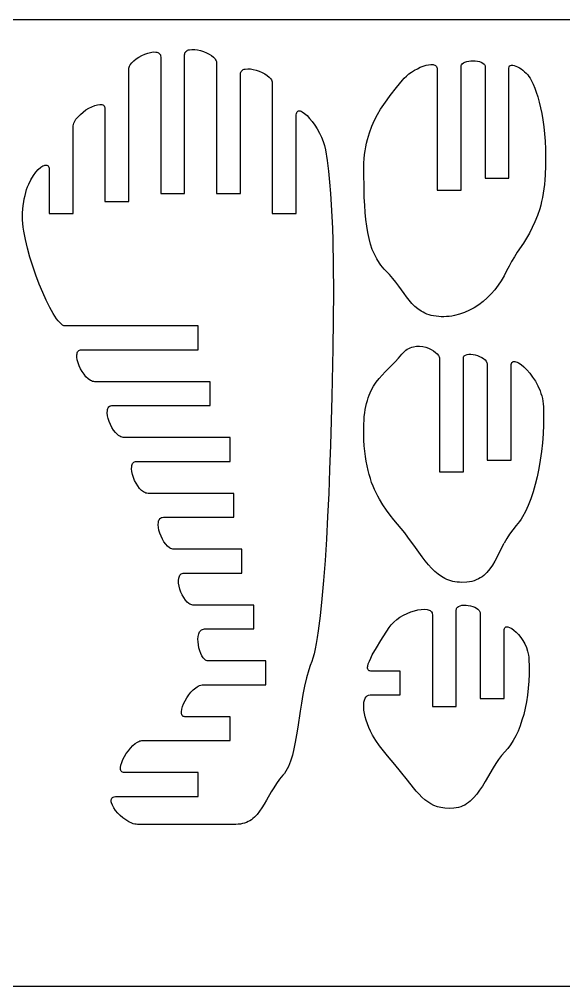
# Model space of a CAD drawing. Extents: x -1907 to 1907, y -3764 to 3764.
# Drawn here: x -975 to -154, y -2247 to -789 of the extents above; entities that cross this region are included whole.
import ezdxf

# ---------------------------------------------------------------- set-up
doc = ezdxf.new("R2010")
doc.units = 0
doc.header["$MEASUREMENT"] = 0
doc.layers.get('0').update_dxf_attribs({"linetype": 'CONTINUOUS'})

msp = doc.modelspace()

# ---------------------------------------------------------------- linework, layer by layer
for p, q in [((-1907, -788.9), (1907, -788.9)), ((-794.6, -846), (-790.2, -843.6)), ((-790.2, -843.6), (-785.7, -841.5)), ((-785.7, -841.5), (-781.3, -839.9)), ((-781.3, -839.9), (-776.9, -838.7)), ((-776.9, -838.7), (-772.9, -838.1)), ((-772.9, -838.1), (-769.2, -838.2)), ((-769.2, -838.2), (-767.6, -838.4)), ((-767.6, -838.4), (-766.1, -838.9)), ((-766.1, -838.9), (-764.9, -839.5)), ((-764.9, -839.5), (-763.8, -840.3)), ((-763.8, -840.3), (-762.9, -841.4)), ((-762.9, -841.4), (-762.2, -842.6)), ((-762.2, -842.6), (-761.8, -844.1)), ((-761.8, -844.1), (-761.7, -845.7)), ((-725.7, -842.6), (-725.5, -840.9)), ((-725.7, -1051.5), (-725.7, -842.6)), ((-725.5, -840.9), (-725.1, -839.5)), ((-725.1, -839.5), (-724.5, -838.2)), ((-724.5, -838.2), (-723.6, -837.2)), ((-723.6, -837.2), (-722.5, -836.3)), ((-722.5, -836.3), (-721.2, -835.5)), ((-721.2, -835.5), (-719.8, -835)), ((-719.8, -835), (-718.1, -834.6)), ((-718.1, -834.6), (-714.5, -834.2)), ((-714.5, -834.2), (-710.4, -834.3)), ((-710.4, -834.3), (-706.1, -835)), ((-706.1, -835), (-701.6, -836)), ((-701.6, -836), (-697.1, -837.5)), ((-697.1, -837.5), (-692.8, -839.3)), ((-692.8, -839.3), (-688.7, -841.3)), ((-688.7, -841.3), (-685.1, -843.6)), ((-685.1, -843.6), (-682, -846)), ((-809.2, -860.9), (-808.6, -859.3)), ((-808.6, -859.3), (-807.7, -857.7)), ((-807.7, -857.7), (-805.4, -854.6)), ((-805.4, -854.6), (-802.3, -851.5)), ((-802.3, -851.5), (-798.6, -848.6)), ((-798.6, -848.6), (-794.6, -846)), ((-761.7, -845.7), (-761.7, -1051.5)), ((-682, -846), (-679.6, -848.6)), ((-679.6, -848.6), (-678.8, -849.9)), ((-678.8, -849.9), (-678.1, -851.2)), ((-678.1, -851.2), (-677.7, -852.5)), ((-677.7, -852.5), (-677.6, -853.8)), ((-677.6, -853.8), (-677.6, -1051.5)), ((-370, -861.2), (-365.6, -859.5)), ((-365.6, -859.5), (-361.4, -858.2)), ((-361.4, -858.2), (-357.5, -857.4)), ((-357.5, -857.4), (-353.9, -857)), ((-353.9, -857), (-350.7, -857.2)), ((-350.7, -857.2), (-349.4, -857.5)), ((-349.4, -857.5), (-348.1, -857.9)), ((-348.1, -857.9), (-347, -858.5)), ((-347, -858.5), (-346.1, -859.3)), ((-346.1, -859.3), (-345.4, -860.2)), ((-308.4, -859.2), (-308.3, -858.3)), ((-308.4, -1046.4), (-308.4, -859.2)), ((-308.3, -858.3), (-308, -857.4)), ((-308, -857.4), (-306.8, -855.7)), ((-306.8, -855.7), (-305.1, -854.4)), ((-305.1, -854.4), (-302.8, -853.2)), ((-302.8, -853.2), (-300, -852.3)), ((-300, -852.3), (-297, -851.7)), ((-297, -851.7), (-293.7, -851.3)), ((-293.7, -851.3), (-290.4, -851.2)), ((-290.4, -851.2), (-287, -851.4)), ((-287, -851.4), (-283.7, -851.8)), ((-283.7, -851.8), (-280.7, -852.5)), ((-280.7, -852.5), (-278, -853.5)), ((-278, -853.5), (-275.7, -854.8)), ((-275.7, -854.8), (-273.9, -856.3)), ((-273.9, -856.3), (-273.2, -857.2)), ((-273.2, -857.2), (-272.7, -858.2)), ((-272.7, -858.2), (-272.4, -859.2)), ((-272.4, -859.2), (-272.3, -860.3)), ((-236, -860.6), (-235.2, -859.2)), ((-235.2, -859.2), (-234, -858.3)), ((-234, -858.3), (-232.4, -857.9)), ((-232.4, -857.9), (-230.4, -858)), ((-230.4, -858), (-228.2, -858.4)), ((-228.2, -858.4), (-225.8, -859.3)), ((-225.8, -859.3), (-223.2, -860.5)), ((-809.8, -863.9), (-809.7, -862.4)), ((-809.8, -1063.6), (-809.8, -863.9)), ((-809.7, -862.4), (-809.2, -860.9)), ((-641.5, -871.6), (-641.4, -870)), ((-641.5, -1051.5), (-641.5, -871.6)), ((-641.4, -870), (-641, -868.6)), ((-641, -868.6), (-640.3, -867.3)), ((-640.3, -867.3), (-639.4, -866.3)), ((-639.4, -866.3), (-638.4, -865.4)), ((-638.4, -865.4), (-637.1, -864.7)), ((-637.1, -864.7), (-635.6, -864.2)), ((-635.6, -864.2), (-634, -863.8)), ((-634, -863.8), (-630.4, -863.5)), ((-630.4, -863.5), (-626.3, -863.7)), ((-626.3, -863.7), (-622, -864.3)), ((-622, -864.3), (-617.5, -865.5)), ((-617.5, -865.5), (-613, -867)), ((-613, -867), (-608.6, -868.9)), ((-608.6, -868.9), (-604.6, -871)), ((-604.6, -871), (-600.9, -873.4)), ((-600.9, -873.4), (-597.9, -876)), ((-394.2, -877.5), (-390.9, -874.3)), ((-390.9, -874.3), (-387.1, -871.2)), ((-387.1, -871.2), (-383.1, -868.4)), ((-383.1, -868.4), (-378.8, -865.7)), ((-378.8, -865.7), (-374.4, -863.3)), ((-374.4, -863.3), (-370, -861.2)), ((-345.4, -860.2), (-344.9, -861.3)), ((-344.9, -861.3), (-344.6, -862.6)), ((-344.6, -862.6), (-344.4, -864.1)), ((-344.4, -864.1), (-344.4, -1046.4)), ((-272.3, -860.3), (-272.3, -1028.3)), ((-236.3, -862.6), (-236, -860.6)), ((-236.3, -1028.3), (-236.3, -862.6)), ((-223.2, -860.5), (-220.5, -862)), ((-220.5, -862), (-217.9, -863.7)), ((-217.9, -863.7), (-215.2, -865.7)), ((-215.2, -865.7), (-212.6, -867.8)), ((-212.6, -867.8), (-210.2, -870.1)), ((-210.2, -870.1), (-208, -872.4)), ((-208, -872.4), (-206.1, -874.8)), ((-597.9, -876), (-595.5, -878.8)), ((-595.5, -878.8), (-594.6, -880.2)), ((-594.6, -880.2), (-594, -881.7)), ((-594, -881.7), (-593.6, -883.1)), ((-593.6, -883.1), (-593.4, -884.6)), ((-593.4, -884.6), (-593.4, -1081.6)), ((-405.7, -891.6), (-397.1, -880.8)), ((-397.1, -880.8), (-394.2, -877.5)), ((-206.1, -874.8), (-204.5, -877.3)), ((-204.5, -877.3), (-202.2, -881.6)), ((-202.2, -881.6), (-199.8, -886.6)), ((-199.8, -886.6), (-197.4, -892.4)), ((-420.2, -910.1), (-415.3, -903.6)), ((-415.3, -903.6), (-405.7, -891.6)), ((-197.4, -892.4), (-195.1, -898.8)), ((-195.1, -898.8), (-192.9, -905.9)), ((-861.1, -918.7), (-857, -917.5)), ((-857, -917.5), (-853.4, -917.1)), ((-853.4, -917.1), (-851.7, -917.1)), ((-851.7, -917.1), (-850.3, -917.3)), ((-850.3, -917.3), (-849, -917.8)), ((-849, -917.8), (-847.9, -918.4)), ((-429.9, -924.5), (-425.1, -917.1)), ((-425.1, -917.1), (-420.2, -910.1)), ((-192.9, -905.9), (-190.8, -913.6)), ((-190.8, -913.6), (-188.7, -922)), ((-886.4, -935.7), (-882.8, -932.1)), ((-882.8, -932.1), (-878.7, -928.6)), ((-878.7, -928.6), (-874.4, -925.5)), ((-874.4, -925.5), (-869.9, -922.8)), ((-869.9, -922.8), (-865.4, -920.5)), ((-865.4, -920.5), (-861.1, -918.7)), ((-847.9, -918.4), (-847, -919.3)), ((-847, -919.3), (-846.4, -920.5)), ((-846.4, -920.5), (-846, -921.8)), ((-846, -921.8), (-845.8, -923.4)), ((-845.8, -923.4), (-845.8, -1063.6)), ((-557.4, -935.2), (-557.3, -932.8)), ((-557.3, -932.8), (-556.9, -930.9)), ((-556.9, -930.9), (-556.4, -929.3)), ((-556.4, -929.3), (-555.7, -928.2)), ((-555.7, -928.2), (-554.8, -927.4)), ((-554.8, -927.4), (-553.7, -926.9)), ((-553.7, -926.9), (-552.5, -926.8)), ((-552.5, -926.8), (-551.1, -927)), ((-551.1, -927), (-549.7, -927.5)), ((-549.7, -927.5), (-548.1, -928.3)), ((-548.1, -928.3), (-544.6, -930.6)), ((-544.6, -930.6), (-540.9, -934)), ((-438.9, -941), (-434.5, -932.5)), ((-434.5, -932.5), (-429.9, -924.5)), ((-188.7, -922), (-186.9, -931)), ((-186.9, -931), (-185.2, -940.5)), ((-893.8, -949.2), (-893.4, -947.3)), ((-893.4, -947.3), (-892.7, -945.3)), ((-892.7, -945.3), (-891.9, -943.4)), ((-891.9, -943.4), (-889.5, -939.5)), ((-889.5, -939.5), (-886.4, -935.7)), ((-557.4, -1081.6), (-557.4, -935.2)), ((-540.9, -934), (-537.1, -938.1)), ((-537.1, -938.1), (-533.1, -942.9)), ((-533.1, -942.9), (-529.2, -948.3)), ((-442.9, -950), (-438.9, -941)), ((-185.2, -940.5), (-183.8, -950.7)), ((-893.9, -951.1), (-893.8, -949.2)), ((-893.9, -1081.6), (-893.9, -951.1)), ((-529.2, -948.3), (-525.5, -954.1)), ((-525.5, -954.1), (-522.1, -960.3)), ((-522.1, -960.3), (-519, -966.6)), ((-448.2, -964.8), (-446.5, -959.7)), ((-446.5, -959.7), (-442.9, -950)), ((-183.8, -950.7), (-182.6, -961.4)), ((-182.6, -961.4), (-181.7, -972.7)), ((-519, -966.6), (-516.4, -973)), ((-516.4, -973), (-514.4, -979.2)), ((-452.2, -981), (-451, -975.4)), ((-451, -975.4), (-449.6, -970)), ((-449.6, -970), (-448.2, -964.8)), ((-181.7, -972.7), (-181.1, -984.5)), ((-514.4, -979.2), (-513.1, -985.3)), ((-513.1, -985.3), (-510.7, -1001.4)), ((-454, -992.8), (-453.2, -986.8)), ((-453.2, -986.8), (-452.2, -981)), ((-181.1, -984.5), (-180.9, -996.9)), ((-510.7, -1001.4), (-508.7, -1017.7)), ((-455.4, -1011.8), (-455.1, -1005.3)), ((-455.1, -1005.3), (-454.7, -998.9)), ((-454.7, -998.9), (-454, -992.8)), ((-180.9, -996.9), (-181, -1009.7)), ((-953.8, -1024.4), (-950.1, -1019.2)), ((-950.1, -1019.2), (-946.3, -1015)), ((-946.3, -1015), (-942.7, -1011.8)), ((-942.7, -1011.8), (-941, -1010.6)), ((-941, -1010.6), (-939.3, -1009.7)), ((-939.3, -1009.7), (-937.7, -1009)), ((-937.7, -1009), (-936.3, -1008.6)), ((-936.3, -1008.6), (-934.9, -1008.4)), ((-934.9, -1008.4), (-933.7, -1008.6)), ((-933.7, -1008.6), (-932.6, -1009)), ((-932.6, -1009), (-931.7, -1009.6)), ((-931.7, -1009.6), (-931, -1010.6)), ((-931, -1010.6), (-930.4, -1011.8)), ((-930.4, -1011.8), (-930.1, -1013.3)), ((-930.1, -1013.3), (-930, -1015.1)), ((-930, -1015.1), (-930, -1081.6)), ((-508.7, -1017.7), (-507, -1034.2)), ((-455.4, -1018.6), (-455.4, -1011.8)), ((-454.9, -1044.9), (-455.4, -1018.6)), ((-181, -1009.7), (-181.5, -1023)), ((-960.8, -1037.5), (-957.4, -1030.5)), ((-957.4, -1030.5), (-953.8, -1024.4)), ((-507, -1034.2), (-505.5, -1051.1)), ((-272.3, -1028.3), (-236.3, -1028.3)), ((-182, -1030.5), (-182.7, -1037.6)), ((-181.5, -1023), (-182, -1030.5)), ((-965.2, -1049.8), (-963.9, -1045.5)), ((-963.9, -1045.5), (-962.4, -1041.4)), ((-962.4, -1041.4), (-960.8, -1037.5)), ((-454.5, -1057.2), (-454.9, -1044.9)), ((-344.4, -1046.4), (-308.4, -1046.4)), ((-183.6, -1044.4), (-184.6, -1051)), ((-182.7, -1037.6), (-183.6, -1044.4)), ((-968.4, -1064.1), (-967.5, -1059.2)), ((-967.5, -1059.2), (-966.4, -1054.4)), ((-966.4, -1054.4), (-965.2, -1049.8)), ((-845.8, -1063.6), (-809.8, -1063.6)), ((-761.7, -1051.5), (-725.7, -1051.5)), ((-677.6, -1051.5), (-641.5, -1051.5)), ((-505.5, -1051.1), (-504.3, -1068.3)), ((-453.9, -1068.9), (-454.5, -1057.2)), ((-187, -1063.2), (-188.4, -1068.9)), ((-185.7, -1057.2), (-187, -1063.2)), ((-184.6, -1051), (-185.7, -1057.2)), ((-970, -1080.4), (-969.7, -1074.7)), ((-969.7, -1074.7), (-969.1, -1069.3)), ((-969.1, -1069.3), (-968.4, -1064.1)), ((-504.3, -1068.3), (-503.3, -1085.9)), ((-453.1, -1080), (-453.9, -1068.9)), ((-189.9, -1074.4), (-193.3, -1084.6)), ((-188.4, -1068.9), (-189.9, -1074.4)), ((-970.1, -1086.2), (-970, -1080.4)), ((-970, -1091.2), (-970.1, -1086.2)), ((-969.6, -1096.5), (-970, -1091.2)), ((-930, -1081.6), (-893.9, -1081.6)), ((-593.4, -1081.6), (-557.4, -1081.6)), ((-503.3, -1085.9), (-502.5, -1103.8)), ((-452.1, -1090.6), (-453.1, -1080)), ((-450.8, -1100.6), (-452.1, -1090.6)), ((-193.3, -1084.6), (-197.1, -1094.1)), ((-969, -1102.1), (-969.6, -1096.5)), ((-968.1, -1108), (-969, -1102.1)), ((-502.5, -1103.8), (-501.9, -1122.1)), ((-449.3, -1110.1), (-450.8, -1100.6)), ((-201.2, -1102.8), (-205.5, -1111)), ((-197.1, -1094.1), (-201.2, -1102.8)), ((-965.8, -1120.5), (-968.1, -1108)), ((-962.7, -1133.6), (-965.8, -1120.5)), ((-501.9, -1122.1), (-501.3, -1159.9)), ((-447.4, -1119.1), (-449.3, -1110.1)), ((-445.1, -1127.5), (-447.4, -1119.1)), ((-210, -1118.7), (-214.5, -1126)), ((-205.5, -1111), (-210, -1118.7)), ((-958.9, -1147.2), (-962.7, -1133.6)), ((-442.4, -1135.5), (-445.1, -1127.5)), ((-439.3, -1142.9), (-442.4, -1135.5)), ((-214.5, -1126), (-223.7, -1139.9)), ((-954.7, -1160.9), (-958.9, -1147.2)), ((-435.7, -1149.9), (-439.3, -1142.9)), ((-431.6, -1156.3), (-435.7, -1149.9)), ((-228.1, -1146.7), (-232.3, -1153.6)), ((-223.7, -1139.9), (-228.1, -1146.7)), ((-950, -1174.5), (-954.7, -1160.9)), ((-501.3, -1159.9), (-501.2, -1199.5)), ((-429.4, -1159.4), (-431.6, -1156.3)), ((-427, -1162.4), (-429.4, -1159.4)), ((-424.5, -1165.2), (-427, -1162.4)), ((-421.8, -1167.9), (-424.5, -1165.2)), ((-236.2, -1160.6), (-239.8, -1167.9)), ((-232.3, -1153.6), (-236.2, -1160.6)), ((-944.9, -1187.8), (-950, -1174.5)), ((-416.3, -1173.6), (-421.8, -1167.9)), ((-411.3, -1179.4), (-416.3, -1173.6)), ((-406.7, -1185.1), (-411.3, -1179.4)), ((-243.6, -1175.4), (-247.8, -1182.7)), ((-239.8, -1167.9), (-243.6, -1175.4)), ((-939.7, -1200.5), (-944.9, -1187.8)), ((-402.4, -1190.9), (-406.7, -1185.1)), ((-394.5, -1202), (-402.4, -1190.9)), ((-252.5, -1189.7), (-257.6, -1196.3)), ((-247.8, -1182.7), (-252.5, -1189.7)), ((-934.4, -1212.3), (-939.7, -1200.5)), ((-501.2, -1199.5), (-501.5, -1241.1)), ((-390.6, -1207.3), (-394.5, -1202)), ((-386.7, -1212.3), (-390.6, -1207.3)), ((-269, -1208.5), (-275.3, -1214)), ((-263.1, -1202.6), (-269, -1208.5)), ((-257.6, -1196.3), (-263.1, -1202.6)), ((-929, -1223), (-934.4, -1212.3)), ((-923.8, -1232.3), (-929, -1223)), ((-382.6, -1217), (-386.7, -1212.3)), ((-378.3, -1221.4), (-382.6, -1217)), ((-373.7, -1225.3), (-378.3, -1221.4)), ((-288.7, -1223.4), (-295.8, -1227.3)), ((-281.9, -1218.9), (-288.7, -1223.4)), ((-275.3, -1214), (-281.9, -1218.9)), ((-921.3, -1236.4), (-923.8, -1232.3)), ((-918.8, -1240), (-921.3, -1236.4)), ((-368.7, -1228.8), (-373.7, -1225.3)), ((-365.9, -1230.3), (-368.7, -1228.8)), ((-363.1, -1231.7), (-365.9, -1230.3)), ((-360.1, -1233), (-363.1, -1231.7)), ((-356.9, -1234.1), (-360.1, -1233)), ((-353.5, -1235), (-356.9, -1234.1)), ((-350, -1235.8), (-353.5, -1235)), ((-346.3, -1236.4), (-350, -1235.8)), ((-342.3, -1236.8), (-346.3, -1236.4)), ((-338.3, -1237.1), (-342.3, -1236.8)), ((-334.3, -1237.1), (-338.3, -1237.1)), ((-330.3, -1236.9), (-334.3, -1237.1)), ((-326.3, -1236.5), (-330.3, -1236.9)), ((-322.3, -1236), (-326.3, -1236.5)), ((-318.4, -1235.3), (-322.3, -1236)), ((-310.7, -1233.3), (-318.4, -1235.3)), ((-303.2, -1230.6), (-310.7, -1233.3)), ((-295.8, -1227.3), (-303.2, -1230.6)), ((-916.4, -1243.2), (-918.8, -1240)), ((-914.1, -1245.8), (-916.4, -1243.2)), ((-912, -1247.9), (-914.1, -1245.8)), ((-909.9, -1249.5), (-912, -1247.9)), ((-908, -1250.5), (-909.9, -1249.5)), ((-906.2, -1250.8), (-908, -1250.5)), ((-705.2, -1250.8), (-906.2, -1250.8)), ((-705.2, -1286.8), (-705.2, -1250.8)), ((-501.5, -1241.1), (-502.1, -1284.8)), ((-382.8, -1283), (-380.4, -1282.4)), ((-380.4, -1282.4), (-375.7, -1281.6)), ((-375.7, -1281.6), (-371, -1281.6)), ((-371, -1281.6), (-366.3, -1282.1)), ((-366.3, -1282.1), (-361.9, -1283.1)), ((-888.2, -1294.4), (-887.9, -1292.7)), ((-888.1, -1298), (-888.2, -1294.4)), ((-887.9, -1292.7), (-887.5, -1291.3)), ((-887.5, -1291.3), (-887, -1290)), ((-887, -1290), (-886.2, -1288.9)), ((-886.2, -1288.9), (-885.3, -1288)), ((-885.3, -1288), (-884.1, -1287.4)), ((-884.1, -1287.4), (-882.7, -1287)), ((-882.7, -1287), (-881.2, -1286.8)), ((-881.2, -1286.8), (-705.2, -1286.8)), ((-502.1, -1284.8), (-503.5, -1357)), ((-403.1, -1299.3), (-398.1, -1293.5)), ((-398.1, -1293.5), (-396.1, -1291.3)), ((-396.1, -1291.3), (-394, -1289.4)), ((-394, -1289.4), (-391.9, -1287.6)), ((-391.9, -1287.6), (-389.7, -1286.1)), ((-389.7, -1286.1), (-387.4, -1284.9)), ((-387.4, -1284.9), (-385.1, -1283.8)), ((-385.1, -1283.8), (-382.8, -1283)), ((-361.9, -1283.1), (-357.6, -1284.6)), ((-357.6, -1284.6), (-353.7, -1286.4)), ((-353.7, -1286.4), (-350.2, -1288.4)), ((-350.2, -1288.4), (-347.2, -1290.7)), ((-347.2, -1290.7), (-344.7, -1293)), ((-344.7, -1293), (-342.8, -1295.4)), ((-342.8, -1295.4), (-341.6, -1297.7)), ((-304.7, -1297.7), (-304.3, -1296.8)), ((-304.3, -1296.8), (-303.6, -1296)), ((-303.6, -1296), (-301.8, -1294.8)), ((-301.8, -1294.8), (-299.5, -1294)), ((-299.5, -1294), (-296.8, -1293.6)), ((-296.8, -1293.6), (-293.7, -1293.6)), ((-293.7, -1293.6), (-290.5, -1294)), ((-290.5, -1294), (-287.1, -1294.7)), ((-287.1, -1294.7), (-283.8, -1295.7)), ((-283.8, -1295.7), (-280.5, -1297)), ((-280.5, -1297), (-277.4, -1298.5)), ((-887.5, -1302.1), (-888.1, -1298)), ((-886.4, -1306.4), (-887.5, -1302.1)), ((-884.7, -1310.9), (-886.4, -1306.4)), ((-882.6, -1315.4), (-884.7, -1310.9)), ((-418.1, -1314.9), (-408.1, -1304.8)), ((-408.1, -1304.8), (-403.1, -1299.3)), ((-341.6, -1297.7), (-341.3, -1298.8)), ((-341.3, -1298.8), (-341.2, -1299.9)), ((-341.2, -1299.9), (-341.2, -1471)), ((-305.1, -1299.8), (-305, -1298.7)), ((-305.1, -1471), (-305.1, -1299.8)), ((-305, -1298.7), (-304.7, -1297.7)), ((-277.4, -1298.5), (-274.7, -1300.2)), ((-274.7, -1300.2), (-272.4, -1302.1)), ((-272.4, -1302.1), (-270.6, -1304.1)), ((-270.6, -1304.1), (-269.5, -1306.3)), ((-269.5, -1306.3), (-269.2, -1307.4)), ((-269.2, -1307.4), (-269.1, -1308.6)), ((-269.1, -1308.6), (-269.1, -1453)), ((-233, -1310.8), (-232.9, -1308.9)), ((-233, -1453), (-233, -1310.8)), ((-232.9, -1308.9), (-232.5, -1307.3)), ((-232.5, -1307.3), (-231.9, -1306.1)), ((-231.9, -1306.1), (-231, -1305.3)), ((-231, -1305.3), (-229.9, -1304.7)), ((-229.9, -1304.7), (-228.7, -1304.5)), ((-228.7, -1304.5), (-227.2, -1304.5)), ((-227.2, -1304.5), (-225.7, -1304.9)), ((-225.7, -1304.9), (-223.9, -1305.5)), ((-223.9, -1305.5), (-222.1, -1306.4)), ((-222.1, -1306.4), (-218.1, -1309)), ((-218.1, -1309), (-213.8, -1312.5)), ((-880.2, -1319.7), (-882.6, -1315.4)), ((-877.4, -1323.8), (-880.2, -1319.7)), ((-874.4, -1327.4), (-877.4, -1323.8)), ((-432.2, -1330.2), (-427.7, -1324.9)), ((-427.7, -1324.9), (-423, -1319.9)), ((-423, -1319.9), (-418.1, -1314.9)), ((-213.8, -1312.5), (-209.3, -1316.9)), ((-209.3, -1316.9), (-204.8, -1322)), ((-204.8, -1322), (-200.5, -1327.9)), ((-871.2, -1330.5), (-874.4, -1327.4)), ((-867.8, -1332.9), (-871.2, -1330.5)), ((-866.1, -1333.7), (-867.8, -1332.9)), ((-864.4, -1334.4), (-866.1, -1333.7)), ((-862.6, -1334.8), (-864.4, -1334.4)), ((-860.9, -1334.9), (-862.6, -1334.8)), ((-687.2, -1334.9), (-860.9, -1334.9)), ((-687.2, -1371), (-687.2, -1334.9)), ((-440.4, -1341.7), (-436.4, -1335.7)), ((-436.4, -1335.7), (-432.2, -1330.2)), ((-200.5, -1327.9), (-196.4, -1334.3)), ((-196.4, -1334.3), (-192.6, -1341.3)), ((-448.6, -1359.2), (-447.2, -1355.3)), ((-447.2, -1355.3), (-444, -1348.2)), ((-444, -1348.2), (-440.4, -1341.7)), ((-192.6, -1341.3), (-189.4, -1348.7)), ((-189.4, -1348.7), (-188.1, -1352.5)), ((-188.1, -1352.5), (-186.9, -1356.4)), ((-503.5, -1357), (-505.5, -1430.7)), ((-452.1, -1372.1), (-451.1, -1367.6)), ((-451.1, -1367.6), (-449.9, -1363.3)), ((-449.9, -1363.3), (-448.6, -1359.2)), ((-186.9, -1356.4), (-185.9, -1360.4)), ((-185.9, -1360.4), (-185.1, -1364.5)), ((-185.1, -1364.5), (-184.6, -1368.5)), ((-184.6, -1368.5), (-184.3, -1372.7)), ((-842.2, -1382.1), (-842.1, -1378.5)), ((-841.8, -1386.2), (-842.2, -1382.1)), ((-842.1, -1378.5), (-841.9, -1376.9)), ((-841.9, -1376.9), (-841.5, -1375.4)), ((-841.5, -1375.4), (-840.9, -1374.1)), ((-840.9, -1374.1), (-840.1, -1373)), ((-840.1, -1373), (-839.2, -1372.2)), ((-839.2, -1372.2), (-838.1, -1371.5)), ((-838.1, -1371.5), (-836.8, -1371.1)), ((-836.8, -1371.1), (-835.4, -1371)), ((-835.4, -1371), (-687.2, -1371)), ((-454.5, -1387.3), (-453.8, -1381.9)), ((-453.8, -1381.9), (-453.1, -1376.9)), ((-453.1, -1376.9), (-452.1, -1372.1)), ((-184.3, -1372.7), (-184, -1386.2)), ((-840.8, -1390.5), (-841.8, -1386.2)), ((-839.3, -1395), (-840.8, -1390.5)), ((-837.5, -1399.5), (-839.3, -1395)), ((-455.4, -1405.1), (-455.2, -1398.8)), ((-455.2, -1398.8), (-454.9, -1392.9)), ((-454.9, -1392.9), (-454.5, -1387.3)), ((-184, -1386.2), (-184.2, -1399.9)), ((-835.2, -1403.8), (-837.5, -1399.5)), ((-832.7, -1407.9), (-835.2, -1403.8)), ((-829.8, -1411.5), (-832.7, -1407.9)), ((-826.7, -1414.6), (-829.8, -1411.5)), ((-455.4, -1414.4), (-455.4, -1405.1)), ((-184.8, -1413.4), (-185.8, -1426.9)), ((-184.2, -1399.9), (-184.8, -1413.4)), ((-825.1, -1415.9), (-826.7, -1414.6)), ((-823.4, -1417), (-825.1, -1415.9)), ((-821.7, -1417.9), (-823.4, -1417)), ((-819.9, -1418.5), (-821.7, -1417.9)), ((-818.2, -1418.9), (-819.9, -1418.5)), ((-816.4, -1419.1), (-818.2, -1418.9)), ((-657.1, -1419.1), (-816.4, -1419.1)), ((-657.1, -1455.1), (-657.1, -1419.1)), ((-455.1, -1423.2), (-455.4, -1414.4)), ((-454.6, -1431.7), (-455.1, -1423.2)), ((-185.8, -1426.9), (-187.2, -1440.2)), ((-505.5, -1430.7), (-506.8, -1467.3)), ((-453.8, -1439.8), (-454.6, -1431.7)), ((-452.9, -1447.5), (-453.8, -1439.8)), ((-187.2, -1440.2), (-189, -1453.2)), ((-804.1, -1458.3), (-803.3, -1457.2)), ((-803.3, -1457.2), (-802.3, -1456.3)), ((-802.3, -1456.3), (-801.1, -1455.7)), ((-801.1, -1455.7), (-799.8, -1455.3)), ((-799.8, -1455.3), (-798.2, -1455.1)), ((-798.2, -1455.1), (-657.1, -1455.1)), ((-451.8, -1454.9), (-452.9, -1447.5)), ((-450.4, -1461.9), (-451.8, -1454.9)), ((-269.1, -1453), (-233, -1453)), ((-189, -1453.2), (-191.2, -1465.8)), ((-805.6, -1466.3), (-805.4, -1462.6)), ((-805.2, -1470.3), (-805.6, -1466.3)), ((-805.4, -1462.6), (-805.1, -1461)), ((-804.2, -1474.7), (-805.2, -1470.3)), ((-805.1, -1461), (-804.7, -1459.6)), ((-804.7, -1459.6), (-804.1, -1458.3)), ((-506.8, -1467.3), (-508.2, -1503.3)), ((-448.9, -1468.6), (-450.4, -1461.9)), ((-447.2, -1474.9), (-448.9, -1468.6)), ((-341.2, -1471), (-305.1, -1471)), ((-191.2, -1465.8), (-193.7, -1478.1)), ((-802.8, -1479.2), (-804.2, -1474.7)), ((-801, -1483.6), (-802.8, -1479.2)), ((-798.8, -1488), (-801, -1483.6)), ((-445.4, -1481), (-447.2, -1474.9)), ((-443.4, -1486.8), (-445.4, -1481)), ((-193.7, -1478.1), (-196.6, -1489.8)), ((-796.3, -1492), (-798.8, -1488)), ((-793.6, -1495.7), (-796.3, -1492)), ((-790.6, -1498.8), (-793.6, -1495.7)), ((-789, -1500), (-790.6, -1498.8)), ((-787.4, -1501.1), (-789, -1500)), ((-785.8, -1502), (-787.4, -1501.1)), ((-441.3, -1492.3), (-443.4, -1486.8)), ((-439.1, -1497.6), (-441.3, -1492.3)), ((-436.8, -1502.6), (-439.1, -1497.6)), ((-199.8, -1501), (-203.4, -1511.5)), ((-196.6, -1489.8), (-199.8, -1501)), ((-784.1, -1502.7), (-785.8, -1502)), ((-782.5, -1503.1), (-784.1, -1502.7)), ((-780.8, -1503.2), (-782.5, -1503.1)), ((-651.1, -1503.2), (-780.8, -1503.2)), ((-651.1, -1539.3), (-651.1, -1503.2)), ((-508.2, -1503.3), (-509.9, -1538.3)), ((-434.3, -1507.4), (-436.8, -1502.6)), ((-431.8, -1512), (-434.3, -1507.4)), ((-426.6, -1520.6), (-431.8, -1512)), ((-203.4, -1511.5), (-207.2, -1521.3)), ((-421.1, -1528.6), (-426.6, -1520.6)), ((-415.5, -1536), (-421.1, -1528.6)), ((-211.4, -1530.3), (-215.8, -1538.5)), ((-207.2, -1521.3), (-211.4, -1530.3)), ((-764.9, -1545.1), (-764.4, -1543.7)), ((-764.4, -1543.7), (-763.7, -1542.4)), ((-763.7, -1542.4), (-762.9, -1541.3)), ((-762.9, -1541.3), (-761.9, -1540.4)), ((-761.9, -1540.4), (-760.7, -1539.8)), ((-760.7, -1539.8), (-759.3, -1539.4)), ((-759.3, -1539.4), (-757.7, -1539.3)), ((-757.7, -1539.3), (-651.1, -1539.3)), ((-509.9, -1538.3), (-511.7, -1572)), ((-409.8, -1543), (-415.5, -1536)), ((-398.8, -1556.2), (-409.8, -1543)), ((-218.1, -1542.2), (-220.5, -1545.6)), ((-215.8, -1538.5), (-218.1, -1542.2)), ((-765.5, -1550.4), (-765.2, -1546.8)), ((-765.1, -1554.5), (-765.5, -1550.4)), ((-765.2, -1546.8), (-764.9, -1545.1)), ((-764.3, -1558.8), (-765.1, -1554.5)), ((-763, -1563.3), (-764.3, -1558.8)), ((-393.5, -1562.6), (-398.8, -1556.2)), ((-230.6, -1558), (-235.2, -1564.6)), ((-225.4, -1551.8), (-230.6, -1558)), ((-222.9, -1548.8), (-225.4, -1551.8)), ((-220.5, -1545.6), (-222.9, -1548.8)), ((-761.2, -1567.8), (-763, -1563.3)), ((-759.2, -1572.1), (-761.2, -1567.8)), ((-756.8, -1576.2), (-759.2, -1572.1)), ((-511.7, -1572), (-513.7, -1604.2)), ((-388.6, -1569.1), (-393.5, -1562.6)), ((-377.5, -1584.8), (-388.6, -1569.1)), ((-239.4, -1571.3), (-243.3, -1578.2)), ((-235.2, -1564.6), (-239.4, -1571.3)), ((-754.1, -1579.8), (-756.8, -1576.2)), ((-751.2, -1582.9), (-754.1, -1579.8)), ((-748.2, -1585.3), (-751.2, -1582.9)), ((-746.7, -1586.1), (-748.2, -1585.3)), ((-745.1, -1586.8), (-746.7, -1586.1)), ((-743.5, -1587.2), (-745.1, -1586.8)), ((-741.9, -1587.3), (-743.5, -1587.2)), ((-639.1, -1587.3), (-741.9, -1587.3)), ((-639.1, -1623.4), (-639.1, -1587.3)), ((-367.4, -1598.8), (-377.5, -1584.8)), ((-253.9, -1598.7), (-243.3, -1578.2)), ((-362.5, -1605.1), (-367.4, -1598.8)), ((-253.9, -1598.7), (-257.5, -1605.2)), ((-513.7, -1604.2), (-515.9, -1634.4)), ((-357.8, -1610.9), (-362.5, -1605.1)), ((-353, -1616.1), (-357.8, -1610.9)), ((-348.2, -1620.9), (-353, -1616.1)), ((-265.1, -1617), (-269.4, -1622.2)), ((-261.2, -1611.3), (-265.1, -1617)), ((-257.5, -1605.2), (-261.2, -1611.3)), ((-734.8, -1634.5), (-734.4, -1630.9)), ((-734.4, -1630.9), (-734, -1629.3)), ((-734, -1629.3), (-733.4, -1627.8)), ((-733.4, -1627.8), (-732.7, -1626.5)), ((-732.7, -1626.5), (-731.8, -1625.5)), ((-731.8, -1625.5), (-730.7, -1624.6)), ((-730.7, -1624.6), (-729.4, -1623.9)), ((-729.4, -1623.9), (-728, -1623.5)), ((-728, -1623.5), (-726.3, -1623.4)), ((-726.3, -1623.4), (-639.1, -1623.4)), ((-343.3, -1625.1), (-348.2, -1620.9)), ((-338.2, -1628.7), (-343.3, -1625.1)), ((-332.8, -1631.7), (-338.2, -1628.7)), ((-330, -1632.9), (-332.8, -1631.7)), ((-282.4, -1632.2), (-285.5, -1633.7)), ((-279.5, -1630.6), (-282.4, -1632.2)), ((-276.8, -1628.8), (-279.5, -1630.6)), ((-274.2, -1626.8), (-276.8, -1628.8)), ((-271.8, -1624.6), (-274.2, -1626.8)), ((-269.4, -1622.2), (-271.8, -1624.6)), ((-734.6, -1638.6), (-734.8, -1634.5)), ((-733.8, -1642.9), (-734.6, -1638.6)), ((-732.7, -1647.4), (-733.8, -1642.9)), ((-515.9, -1634.4), (-518.4, -1662.3)), ((-327.1, -1634.1), (-330, -1632.9)), ((-324.1, -1635), (-327.1, -1634.1)), ((-321, -1635.8), (-324.1, -1635)), ((-317.8, -1636.4), (-321, -1635.8)), ((-314.4, -1636.9), (-317.8, -1636.4)), ((-311, -1637.2), (-314.4, -1636.9)), ((-307.4, -1637.3), (-311, -1637.2)), ((-299.7, -1637), (-307.4, -1637.3)), ((-295.8, -1636.5), (-299.7, -1637)), ((-292.2, -1635.8), (-295.8, -1636.5)), ((-288.7, -1634.9), (-292.2, -1635.8)), ((-285.5, -1633.7), (-288.7, -1634.9)), ((-731.1, -1651.9), (-732.7, -1647.4)), ((-729.2, -1656.3), (-731.1, -1651.9)), ((-727, -1660.3), (-729.2, -1656.3)), ((-724.5, -1664), (-727, -1660.3)), ((-721.9, -1667), (-724.5, -1664)), ((-719.1, -1669.4), (-721.9, -1667)), ((-717.7, -1670.3), (-719.1, -1669.4)), ((-716.2, -1670.9), (-717.7, -1670.3)), ((-714.8, -1671.3), (-716.2, -1670.9)), ((-713.3, -1671.5), (-714.8, -1671.3)), ((-621.1, -1671.5), (-713.3, -1671.5)), ((-621.1, -1707.5), (-621.1, -1671.5)), ((-518.4, -1662.3), (-521, -1687.7)), ((-315.3, -1676.6), (-314.8, -1675.6)), ((-314.8, -1675.6), (-314.1, -1674.8)), ((-314.1, -1674.8), (-312.4, -1673.5)), ((-312.4, -1673.5), (-310.1, -1672.5)), ((-310.1, -1672.5), (-307.3, -1671.9)), ((-307.3, -1671.9), (-304.3, -1671.6)), ((-304.3, -1671.6), (-301, -1671.6)), ((-301, -1671.6), (-297.7, -1672)), ((-297.7, -1672), (-294.3, -1672.7)), ((-294.3, -1672.7), (-291, -1673.6)), ((-291, -1673.6), (-288, -1674.8)), ((-288, -1674.8), (-285.3, -1676.2)), ((-285.3, -1676.2), (-283, -1677.8)), ((-521, -1687.7), (-523.9, -1710.1)), ((-405.6, -1693.4), (-400.7, -1689.9)), ((-400.7, -1689.9), (-395.4, -1686.9)), ((-395.4, -1686.9), (-389.9, -1684.2)), ((-389.9, -1684.2), (-384.4, -1681.9)), ((-384.4, -1681.9), (-378.9, -1680.1)), ((-378.9, -1680.1), (-373.6, -1678.8)), ((-373.6, -1678.8), (-368.5, -1678)), ((-368.5, -1678), (-363.9, -1677.7)), ((-363.9, -1677.7), (-359.9, -1678)), ((-359.9, -1678), (-358.1, -1678.5)), ((-358.1, -1678.5), (-356.5, -1679)), ((-356.5, -1679), (-355.1, -1679.7)), ((-355.1, -1679.7), (-354, -1680.6)), ((-354, -1680.6), (-353, -1681.7)), ((-353, -1681.7), (-352.3, -1683)), ((-352.3, -1683), (-351.9, -1684.4)), ((-351.9, -1684.4), (-351.8, -1686)), ((-351.8, -1686), (-351.8, -1824.5)), ((-315.7, -1678.7), (-315.6, -1677.6)), ((-315.7, -1824.5), (-315.7, -1678.7)), ((-315.6, -1677.6), (-315.3, -1676.6)), ((-283, -1677.8), (-281.2, -1679.7)), ((-281.2, -1679.7), (-280, -1681.7)), ((-280, -1681.7), (-279.7, -1682.8)), ((-279.7, -1682.8), (-279.6, -1683.9)), ((-279.6, -1683.9), (-279.6, -1812.5)), ((-417.1, -1705.5), (-415.6, -1703.3)), ((-415.6, -1703.3), (-413.9, -1701.2)), ((-413.9, -1701.2), (-410.1, -1697.1)), ((-410.1, -1697.1), (-405.6, -1693.4)), ((-242.7, -1706), (-242, -1705.1)), ((-242, -1705.1), (-241.2, -1704.5)), ((-241.2, -1704.5), (-240.2, -1704.2)), ((-240.2, -1704.2), (-239.1, -1704.1)), ((-239.1, -1704.1), (-237.9, -1704.2)), ((-237.9, -1704.2), (-235.2, -1705.1)), ((-235.2, -1705.1), (-232.1, -1706.8)), ((-705.5, -1722.7), (-705.2, -1718.7)), ((-705.2, -1718.7), (-704.4, -1715)), ((-704.4, -1715), (-703.8, -1713.4)), ((-703.8, -1713.4), (-703.1, -1712)), ((-703.1, -1712), (-702.2, -1710.7)), ((-702.2, -1710.7), (-701.2, -1709.6)), ((-701.2, -1709.6), (-700, -1708.7)), ((-700, -1708.7), (-698.7, -1708.1)), ((-698.7, -1708.1), (-697.2, -1707.7)), ((-697.2, -1707.7), (-695.6, -1707.5)), ((-695.6, -1707.5), (-621.1, -1707.5)), ((-523.9, -1710.1), (-525.4, -1720.2)), ((-429.6, -1725.1), (-417.1, -1705.5)), ((-243.6, -1710), (-243.5, -1708.4)), ((-243.6, -1812.5), (-243.6, -1710)), ((-243.5, -1708.4), (-243.2, -1707)), ((-243.2, -1707), (-242.7, -1706)), ((-232.1, -1706.8), (-228.8, -1709.2)), ((-228.8, -1709.2), (-225.3, -1712.3)), ((-225.3, -1712.3), (-221.9, -1716)), ((-221.9, -1716), (-218.5, -1720.3)), ((-705.4, -1727.1), (-705.5, -1722.7)), ((-704.9, -1731.6), (-705.4, -1727.1)), ((-704, -1736.1), (-704.9, -1731.6)), ((-527, -1729.3), (-528.6, -1737.6)), ((-525.4, -1720.2), (-527, -1729.3)), ((-436.3, -1735.9), (-429.6, -1725.1)), ((-218.5, -1720.3), (-215.4, -1725)), ((-215.4, -1725), (-212.5, -1730.1)), ((-212.5, -1730.1), (-210, -1735.5)), ((-702.8, -1740.4), (-704, -1736.1)), ((-701.3, -1744.5), (-702.8, -1740.4)), ((-699.5, -1748.1), (-701.3, -1744.5)), ((-697.5, -1751.2), (-699.5, -1748.1)), ((-530.3, -1745), (-532, -1751.3)), ((-528.6, -1737.6), (-530.3, -1745)), ((-444.9, -1751.5), (-442.4, -1746.5)), ((-442.4, -1746.5), (-436.3, -1735.9)), ((-210, -1735.5), (-208.1, -1741.2)), ((-208.1, -1741.2), (-206.7, -1747.1)), ((-206.7, -1747.1), (-206.3, -1750.1)), ((-695.3, -1753.5), (-697.5, -1751.2)), ((-694.1, -1754.4), (-695.3, -1753.5)), ((-692.9, -1755.1), (-694.1, -1754.4)), ((-691.7, -1755.5), (-692.9, -1755.1)), ((-690.4, -1755.6), (-691.7, -1755.5)), ((-603, -1755.6), (-690.4, -1755.6)), ((-603, -1791.7), (-603, -1755.6)), ((-536.1, -1762.8), (-538.1, -1768.9)), ((-533.8, -1756.7), (-536.1, -1762.8)), ((-532, -1751.3), (-533.8, -1756.7)), ((-449.4, -1763.8), (-448.5, -1760.2)), ((-448.5, -1760.2), (-446.9, -1756)), ((-446.9, -1756), (-444.9, -1751.5)), ((-206.3, -1750.1), (-206.1, -1753.2)), ((-206.1, -1753.2), (-205.8, -1764.4)), ((-538.1, -1768.9), (-541.7, -1781.4)), ((-449.5, -1765.3), (-449.4, -1763.8)), ((-449.5, -1766.7), (-449.5, -1765.3)), ((-449.3, -1768), (-449.5, -1766.7)), ((-448.8, -1769), (-449.3, -1768)), ((-448.1, -1769.8), (-448.8, -1769)), ((-447.2, -1770.4), (-448.1, -1769.8)), ((-446, -1770.7), (-447.2, -1770.4)), ((-444.6, -1770.9), (-446, -1770.7)), ((-400.6, -1770.9), (-444.6, -1770.9)), ((-400.6, -1806.9), (-400.6, -1770.9)), ((-205.9, -1775.5), (-206.3, -1786.3)), ((-205.8, -1764.4), (-205.9, -1775.5)), ((-705, -1793.7), (-703, -1792.9)), ((-703, -1792.9), (-701, -1792.2)), ((-701, -1792.2), (-699.1, -1791.8)), ((-699.1, -1791.8), (-697.1, -1791.7)), ((-697.1, -1791.7), (-603, -1791.7)), ((-541.7, -1781.4), (-544.7, -1793.9)), ((-206.3, -1786.3), (-207.2, -1796.9)), ((-722.4, -1811.2), (-719.4, -1806.9)), ((-719.4, -1806.9), (-716.1, -1802.8)), ((-716.1, -1802.8), (-712.6, -1799.2)), ((-712.6, -1799.2), (-708.8, -1796.1)), ((-708.8, -1796.1), (-706.9, -1794.8)), ((-706.9, -1794.8), (-705, -1793.7)), ((-547.3, -1806.5), (-549.5, -1819.1)), ((-544.7, -1793.9), (-547.3, -1806.5)), ((-450.1, -1808.3), (-448.1, -1807.3)), ((-448.1, -1807.3), (-445.7, -1806.9)), ((-445.7, -1806.9), (-400.6, -1806.9)), ((-208.4, -1807.2), (-209.9, -1817.2)), ((-207.2, -1796.9), (-208.4, -1807.2)), ((-728.9, -1824.5), (-727.2, -1820.2)), ((-727.2, -1820.2), (-725, -1815.7)), ((-725, -1815.7), (-722.4, -1811.2)), ((-549.5, -1819.1), (-551.5, -1831.5)), ((-455.4, -1825.6), (-455.3, -1821.6)), ((-455.3, -1821.6), (-455, -1817.9)), ((-455, -1817.9), (-454.3, -1814.8)), ((-454.3, -1814.8), (-453.2, -1812)), ((-453.2, -1812), (-451.8, -1809.9)), ((-451.8, -1809.9), (-450.1, -1808.3)), ((-279.6, -1812.5), (-243.6, -1812.5)), ((-209.9, -1817.2), (-211.8, -1826.9)), ((-730.5, -1832.2), (-730, -1828.6)), ((-730.5, -1833.8), (-730.5, -1832.2)), ((-730.3, -1835.3), (-730.5, -1833.8)), ((-730, -1836.6), (-730.3, -1835.3)), ((-730, -1828.6), (-728.9, -1824.5)), ((-729.4, -1837.7), (-730, -1836.6)), ((-551.5, -1831.5), (-555, -1855.5)), ((-455, -1830), (-455.4, -1825.6)), ((-454.3, -1834.7), (-455, -1830)), ((-453.2, -1839.7), (-454.3, -1834.7)), ((-351.8, -1824.5), (-315.7, -1824.5)), ((-214, -1836.2), (-216.6, -1845.1)), ((-211.8, -1826.9), (-214, -1836.2)), ((-728.7, -1838.6), (-729.4, -1837.7)), ((-727.7, -1839.2), (-728.7, -1838.6)), ((-726.5, -1839.6), (-727.7, -1839.2)), ((-725.1, -1839.7), (-726.5, -1839.6)), ((-657.1, -1839.7), (-725.1, -1839.7)), ((-657.1, -1875.8), (-657.1, -1839.7)), ((-451.7, -1845), (-453.2, -1839.7)), ((-449.9, -1850.4), (-451.7, -1845)), ((-447.6, -1856), (-449.9, -1850.4)), ((-216.6, -1845.1), (-219.4, -1853.5)), ((-555, -1855.5), (-556.7, -1867)), ((-445, -1861.7), (-447.6, -1856)), ((-441.9, -1867.5), (-445, -1861.7)), ((-222.6, -1861.4), (-226, -1868.8)), ((-219.4, -1853.5), (-222.6, -1861.4)), ((-803.6, -1883.3), (-800.1, -1880.2)), ((-800.1, -1880.2), (-796.6, -1877.9)), ((-796.6, -1877.9), (-794.9, -1877)), ((-794.9, -1877), (-793.2, -1876.3)), ((-793.2, -1876.3), (-791.6, -1875.9)), ((-791.6, -1875.9), (-790, -1875.8)), ((-790, -1875.8), (-657.1, -1875.8)), ((-558.6, -1877.9), (-560.6, -1888.3)), ((-556.7, -1867), (-558.6, -1877.9)), ((-437, -1875.4), (-441.9, -1867.5)), ((-431.5, -1883.4), (-437, -1875.4)), ((-229.7, -1875.7), (-233.7, -1882)), ((-226, -1868.8), (-229.7, -1875.7)), ((-813.6, -1895.4), (-810.5, -1891)), ((-810.5, -1891), (-807.1, -1887)), ((-807.1, -1887), (-803.6, -1883.3)), ((-560.6, -1888.3), (-563, -1897.9)), ((-425.6, -1891.1), (-431.5, -1883.4)), ((-419.6, -1898.5), (-425.6, -1891.1)), ((-238, -1887.7), (-247.3, -1898.1)), ((-233.7, -1882), (-238, -1887.7)), ((-821.8, -1912.7), (-820.5, -1908.7)), ((-820.5, -1908.7), (-818.7, -1904.3)), ((-818.7, -1904.3), (-816.3, -1899.8)), ((-816.3, -1899.8), (-813.6, -1895.4)), ((-565.7, -1906.8), (-567.3, -1910.9)), ((-563, -1897.9), (-565.7, -1906.8)), ((-408.3, -1911.9), (-419.6, -1898.5)), ((-251.9, -1904), (-256.2, -1910.3)), ((-247.3, -1898.1), (-251.9, -1904)), ((-822.3, -1916.4), (-821.8, -1912.7)), ((-822.3, -1918), (-822.3, -1916.4)), ((-822.1, -1919.4), (-822.3, -1918)), ((-821.7, -1920.7), (-822.1, -1919.4)), ((-821.1, -1921.8), (-821.7, -1920.7)), ((-820.2, -1922.7), (-821.1, -1921.8)), ((-819.1, -1923.3), (-820.2, -1922.7)), ((-817.7, -1923.7), (-819.1, -1923.3)), ((-816, -1923.9), (-817.7, -1923.7)), ((-705.2, -1923.9), (-816, -1923.9)), ((-705.2, -1959.9), (-705.2, -1923.9)), ((-572.8, -1921.9), (-575, -1925.1)), ((-570.8, -1918.5), (-572.8, -1921.9)), ((-569, -1914.9), (-570.8, -1918.5)), ((-567.3, -1910.9), (-569, -1914.9)), ((-399.7, -1922.2), (-408.3, -1911.9)), ((-389.5, -1935.2), (-399.7, -1922.2)), ((-260.3, -1916.9), (-272.2, -1937.5)), ((-256.2, -1910.3), (-260.3, -1916.9)), ((-582.4, -1934.1), (-587, -1940.4)), ((-577.3, -1928), (-582.4, -1934.1)), ((-575, -1925.1), (-577.3, -1928)), ((-380.4, -1946.8), (-389.5, -1935.2)), ((-272.2, -1937.5), (-276.3, -1944.2)), ((-595, -1953.1), (-602.1, -1965.5)), ((-591.2, -1946.7), (-595, -1953.1)), ((-587, -1940.4), (-591.2, -1946.7)), ((-376.1, -1951.9), (-380.4, -1946.8)), ((-371.8, -1956.7), (-376.1, -1951.9)), ((-280.5, -1950.6), (-284.9, -1956.6)), ((-276.3, -1944.2), (-280.5, -1950.6)), ((-836.3, -1966.5), (-836.2, -1965.1)), ((-836.2, -1968.1), (-836.3, -1966.5)), ((-836.2, -1965.1), (-835.9, -1963.8)), ((-835.9, -1963.8), (-835.3, -1962.7)), ((-835.3, -1962.7), (-834.5, -1961.7)), ((-834.5, -1961.7), (-833.3, -1961)), ((-833.3, -1961), (-831.9, -1960.4)), ((-831.9, -1960.4), (-830.1, -1960.1)), ((-830.1, -1960.1), (-828.1, -1959.9)), ((-828.1, -1959.9), (-705.2, -1959.9)), ((-602.1, -1965.5), (-605.5, -1971.4)), ((-367.6, -1961), (-371.8, -1956.7)), ((-363.3, -1964.8), (-367.6, -1961)), ((-358.9, -1968.2), (-363.3, -1964.8)), ((-294.6, -1967), (-297.3, -1969.1)), ((-292.1, -1964.6), (-294.6, -1967)), ((-289.6, -1962.1), (-292.1, -1964.6)), ((-284.9, -1956.6), (-289.6, -1962.1)), ((-835.8, -1969.7), (-836.2, -1968.1)), ((-834.5, -1973.3), (-835.8, -1969.7)), ((-832.4, -1977.1), (-834.5, -1973.3)), ((-829.7, -1981), (-832.4, -1977.1)), ((-826.5, -1984.9), (-829.7, -1981)), ((-612.5, -1982.3), (-616.3, -1987.1)), ((-609, -1977.1), (-612.5, -1982.3)), ((-605.5, -1971.4), (-609, -1977.1)), ((-354.3, -1971.1), (-358.9, -1968.2)), ((-349.4, -1973.5), (-354.3, -1971.1)), ((-344.3, -1975.4), (-349.4, -1973.5)), ((-338.8, -1976.8), (-344.3, -1975.4)), ((-332.8, -1977.6), (-338.8, -1976.8)), ((-326.4, -1977.9), (-332.8, -1977.6)), ((-319.4, -1977.7), (-326.4, -1977.9)), ((-315.8, -1977.2), (-319.4, -1977.7)), ((-312.4, -1976.5), (-315.8, -1977.2)), ((-309.1, -1975.5), (-312.4, -1976.5)), ((-305.9, -1974.3), (-309.1, -1975.5)), ((-302.9, -1972.8), (-305.9, -1974.3)), ((-300.1, -1971.1), (-302.9, -1972.8)), ((-297.3, -1969.1), (-300.1, -1971.1)), ((-822.8, -1988.7), (-826.5, -1984.9)), ((-818.7, -1992.3), (-822.8, -1988.7)), ((-814.4, -1995.4), (-818.7, -1992.3)), ((-809.9, -1998.1), (-814.4, -1995.4)), ((-627.2, -1996.5), (-629.8, -1997.9)), ((-624.8, -1995), (-627.2, -1996.5)), ((-622.6, -1993.2), (-624.8, -1995)), ((-620.4, -1991.3), (-622.6, -1993.2)), ((-616.3, -1987.1), (-620.4, -1991.3)), ((-805.4, -2000.2), (-809.9, -1998.1)), ((-803.1, -2001), (-805.4, -2000.2)), ((-800.9, -2001.5), (-803.1, -2001)), ((-798.7, -2001.9), (-800.9, -2001.5)), ((-796.5, -2002), (-798.7, -2001.9)), ((-648.3, -2002), (-796.5, -2002)), ((-644.7, -2001.9), (-648.3, -2002)), ((-641.4, -2001.5), (-644.7, -2001.9)), ((-638.2, -2000.9), (-641.4, -2001.5)), ((-635.3, -2000.1), (-638.2, -2000.9)), ((-632.4, -1999.1), (-635.3, -2000.1)), ((-629.8, -1997.9), (-632.4, -1999.1)), ((1907, -2246.5), (-1907, -2246.5))]:
    msp.add_line(p, q)

doc.saveas('drawing.dxf')
